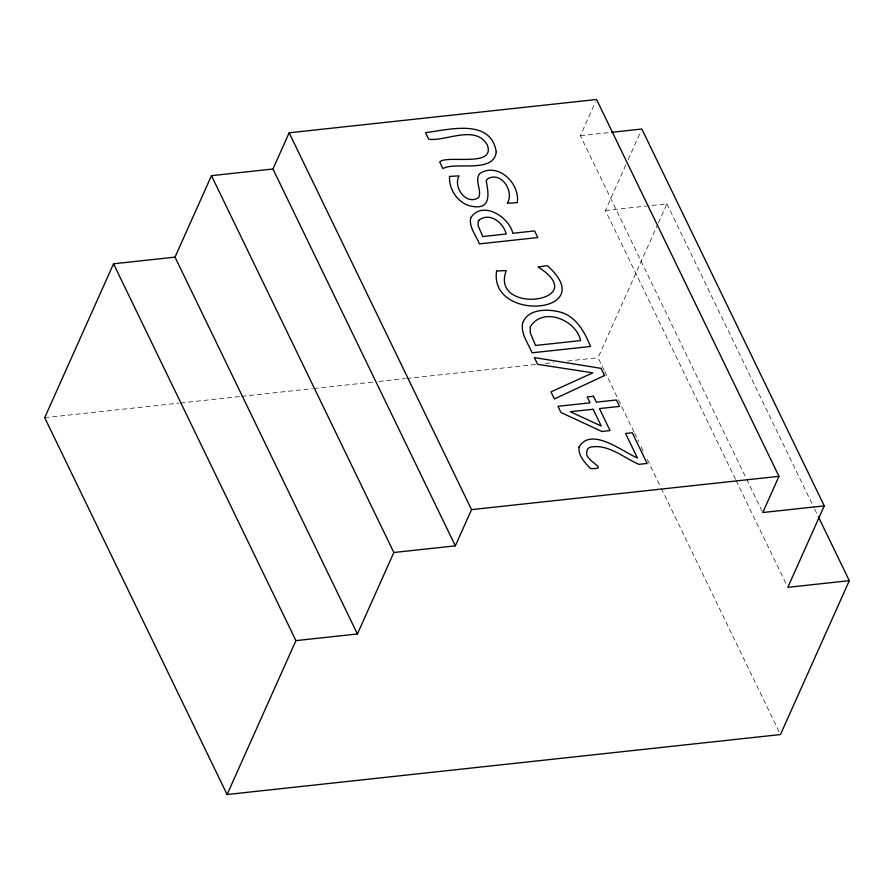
<?xml version="1.0" encoding="UTF-8"?>
<svg xmlns="http://www.w3.org/2000/svg" width="894" height="894" viewBox="0 0 894 894"><rect width="100%" height="100%" fill="white"/><g stroke="black" fill="none" stroke-linecap="round" stroke-linejoin="round"><path stroke-width="0.67" stroke-dasharray="4.47 3.35" d="M762.157 511.279L580.374 135.698L595.449 101.983M735.527 479.307L605.417 210.492L625.912 164.675M628.191 159.579L640.719 131.574M604.154 370.272L598.075 357.712L657.805 224.182M658.375 222.908L666.902 203.832L647.781 205.911M580.374 135.698L610.434 132.435M605.417 210.492L646.407 206.056M44.7 417.677L179.225 403.093M180.61 402.948L240.251 396.489M241.637 396.333L312.375 388.666M313.76 388.521L373.39 382.062M378.944 381.459L405.295 378.598M406.681 378.453L535.662 364.473M545.374 363.422L553.688 362.528M567.556 361.02L598.075 357.712M666.902 203.832L814.032 507.826M814.646 509.077L817.686 515.357M736.131 480.57L786.597 584.821M604.757 371.535L633.947 431.824M634.55 433.087L638.808 441.871M641.233 446.899L644.272 453.18M647.323 459.46L660.688 487.096M661.303 488.347L779.255 732.041"/><path stroke-width="1.34" d="M611.798 132.29L641.858 129.027L824.257 505.87L762.772 512.53L778.965 476.323L596.566 99.491L289.142 132.793L272.949 169L211.465 175.671L175.023 257.126L113.538 263.797L44.7 417.677L227.098 794.509L780.462 734.555L849.3 580.675L818.289 516.609M227.098 794.509L295.925 640.629L113.538 263.797M295.925 640.629L357.41 633.969L393.852 552.503L211.465 175.671M393.852 552.503L455.337 545.843L471.54 509.636L289.142 132.793M824.257 505.87L787.815 587.336L849.3 580.675M471.54 509.636L778.965 476.323M272.949 169L455.337 545.843M175.023 257.126L357.41 633.969M486.28 181.191C488.403 192.277 491.443 208.838 474.211 206.637C459.471 205.43 448.743 190.701 449.537 176.409L459.08 175.906C452.643 187.304 466.702 206.112 478.726 197.451C482.056 189.841 474.178 180.867 479.665 173.604C497.723 161.68 520.364 183.404 517.246 202.67L507.278 203.262C514.765 191.294 500.875 170.497 487.264 179.079L486.28 181.191M578.988 447.112C578.172 455.772 584.944 462.768 590.487 468.501C610.837 469.506 584.687 461.293 586.766 452.442L587.224 449.537L589.425 447.425C607.395 442.977 623.353 457.672 638.931 464.344L647.144 463.45L632.27 432.741L625.554 433.467L637.4 457.929C623.252 452.263 591.292 426.025 578.988 447.112M496.237 151.969C493.857 173.961 454.443 161.322 442.91 168.62L439.703 162.004C446.184 154.472 496.215 168.117 487.252 144.895C475.44 124.255 446.061 141.554 428.684 139.24L425.488 132.625C447.671 130.043 491.007 117.583 496.237 151.969M496.572 271.038C488.951 323.114 601.696 313.671 547.184 265.552L538.154 267.06C593.705 302.027 489.554 315.817 506.216 270.558L496.572 271.038M530.265 326.902L530.287 332.847L535.528 345.464L580.642 340.58C575.993 319.482 542.513 306.396 530.265 326.902M522.588 323.159C520.621 333.931 528.265 343.374 532.064 352.806L590.521 346.47C584.464 331.484 575.468 315.146 558.135 311.593C545.899 308.877 527.683 309.134 522.588 323.159M470.646 217.991C468.836 227.445 476.346 235.547 479.34 243.883L537.797 237.547L534.601 230.931L512.81 233.289C509.088 216.739 482.134 199.854 470.646 217.991M478.961 220.215L478.111 221.969L478.156 225.813L482.816 236.541L506.172 234.016C503.523 222.684 489.7 211.766 478.961 220.215M604.579 375.514L554.403 398.959L550.972 391.874L592.834 372.854L537.64 364.339L534.377 357.589L601.114 368.362L604.579 375.514M593.46 396.243L587.168 396.925L590.04 402.836L557.957 406.312L560.929 412.469L601.818 431.467L610.066 430.573L599.427 408.58L619.531 406.401L616.424 399.987L596.32 402.166L593.46 396.243M593.147 409.262L570.294 411.732L601.26 426.036L593.147 409.262"/></g></svg>
